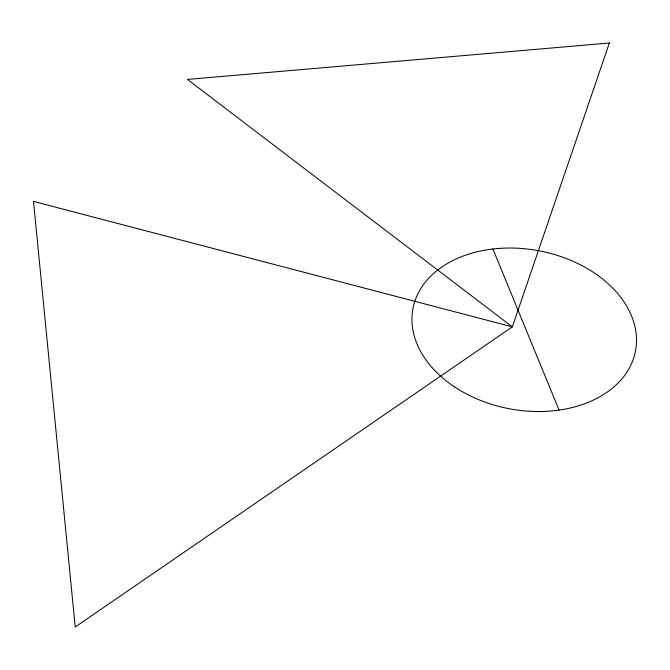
<?xml version="1.0" encoding="UTF-8"?>
<svg xmlns="http://www.w3.org/2000/svg" width="670" height="670" viewBox="0 0 670 670"><rect width="100%" height="100%" fill="white"/><g stroke="black" fill="none" stroke-linecap="round" stroke-linejoin="round"><path stroke-width="1" d="M492.902 249.006L559.09 410.115M609.357 43.006L512.332 326.868L75.216 626.994L33.5 201.385L512.332 326.868L187.449 79.428L609.357 43.006M454.461 386.825A113.28 80.367 10.8 0 0 635.294 352.001A113.28 80.367 10.8 0 0 482.894 250.547A113.28 80.367 10.8 0 0 454.461 386.825"/></g></svg>
